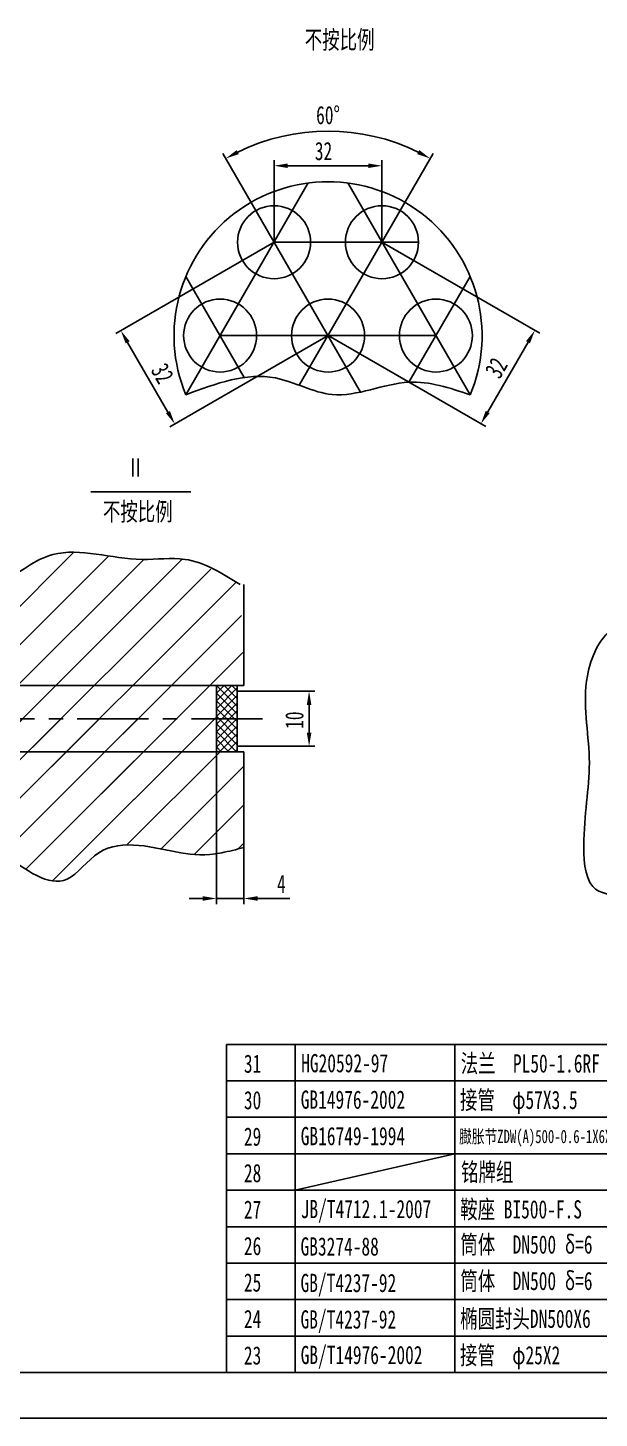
# Model space of a CAD drawing. Extents: x 12575 to 63012, y 39469 to 86293.
# Drawn here: x 15993 to 16994, y 39469 to 41909 of the extents above; entities that cross this region are included whole.
import ezdxf

# ---------------------------------------------------------------- set-up
doc = ezdxf.new("R2010")
doc.units = 0
for name, pattern in [('CENTER', [50.8, 31.75, -6.35, 6.35, -6.35]), ('CENTERX2', [4, 2.5, -0.5, 0.5, -0.5]), ('PHANTOM2', [31.75, 15.875, -3.175, 3.175, -3.175, 3.175, -3.175])]:
    doc.linetypes.add(name, pattern=pattern)
doc.layers.get('0').update_dxf_attribs({"linetype": 'CONTINUOUS'})
doc.layers.get('DEFPOINTS').update_dxf_attribs({"color": 1, "linetype": 'PHANTOM2'})
doc.layers.add('CCX', color=1, linetype='CONTINUOUS')
doc.layers.add('DD', color=1, linetype='CENTER')
doc.styles.add('HZ', font='SIMFANG.TTF', dxfattribs={"width": 0.7})
doc.styles.add('HZ123', font='SIMFANG.TTF', dxfattribs={"width": 0.7, "height": 2.5})
doc.dimstyles.new('ISO-25$0', dxfattribs={"dimscale": 8, "dimtxt": 4, "dimasz": 3, "dimexe": 1.25, "dimexo": 0, "dimgap": 1.2, "dimtad": 1, "dimdec": 0, "dimtxsty": 'HZ', "dimcen": 0, "dimclrd": 256, "dimclrt": 256, "dimazin": 3, "dimtm": 1e-09, "dimtfac": 8, "dimtdec": 0, "dimtmove": 0, "dimatfit": 3})
doc.dimstyles.new('ISO-25$2', dxfattribs={"dimscale": 8, "dimtxt": 4, "dimasz": 3, "dimexe": 1.25, "dimexo": 0, "dimgap": 1.5, "dimtad": 2, "dimtih": 1, "dimtoh": 1, "dimdec": 0, "dimtxsty": 'HZ', "dimcen": 3, "dimazin": 3, "dimtm": 1e-09, "dimtfac": 8, "dimtdec": 0, "dimtmove": 0, "dimatfit": 3})
pattern_1 = [(45, (-953.56, 590.275), (-33.67596, 33.67596), [])]

# ---------------------------------------------------------------- blocks, each defined once
blk = doc.blocks.new('*D5')
at = {"layer": 'CCX', "color": 0}
for p, q in [((16323.3, 40754.6), (15860, 40754.6)), ((16328.5, 40638.6), (15860, 40638.6))]:
    blk.add_line(p, q, dxfattribs=at)
at = {"layer": 'CCX'}
blk.add_line((15870, 40730.6), (15870, 40662.6), dxfattribs=at)
for points in [[(15866, 40730.6), (15874, 40730.6), (15870, 40754.6)], [(15866, 40662.6), (15874, 40662.6), (15870, 40638.6)]]:
    blk.add_solid(points, dxfattribs=at)
at = {"layer": 'DEFPOINTS', "color": 0}
for p in [(16323.3, 40754.6), (15870, 40638.6), (16328.5, 40638.6)]:
    blk.add_point(p, dxfattribs=at)
at = {"layer": 'CCX', "insert": (15844.4, 40696.6), "char_height": 32, "attachment_point": 5, "rotation": 90, "style": 'HZ'}
blk.add_mtext('12', dxfattribs=at)
blk = doc.blocks.new('*D4')
at = {"layer": 'CCX', "color": 0}
for p, q in [((16359.7, 40744.9), (16495.8, 40744.9)), ((16359.7, 40648.2), (16495.8, 40648.2))]:
    blk.add_line(p, q, dxfattribs=at)
at = {"layer": 'CCX'}
blk.add_line((16485.8, 40720.9), (16485.8, 40672.2), dxfattribs=at)
for points in [[(16481.8, 40720.9), (16489.8, 40720.9), (16485.8, 40744.9)], [(16481.8, 40672.2), (16489.8, 40672.2), (16485.8, 40648.2)]]:
    blk.add_solid(points, dxfattribs=at)
at = {"layer": 'DEFPOINTS', "color": 0}
for p in [(16359.7, 40744.9), (16359.7, 40648.2), (16485.8, 40648.2)]:
    blk.add_point(p, dxfattribs=at)
at = {"layer": 'CCX', "insert": (16460.2, 40694), "char_height": 32, "attachment_point": 5, "rotation": 90, "style": 'HZ'}
blk.add_mtext('10', dxfattribs=at)
blk = doc.blocks.new('*D3')
at = {"layer": 'CCX', "color": 0}
for p, q in [((16323.3, 40754.6), (16323.3, 40371.1)), ((16371.6, 40637.9), (16371.6, 40371.1))]:
    blk.add_line(p, q, dxfattribs=at)
at = {"layer": 'CCX'}
for p, q in [((16299.3, 40381.1), (16275.3, 40381.1)), ((16323.3, 40381.1), (16371.6, 40381.1)), ((16395.6, 40381.1), (16452, 40381.1))]:
    blk.add_line(p, q, dxfattribs=at)
for points in [[(16299.3, 40385.1), (16299.3, 40377.1), (16323.3, 40381.1)], [(16395.6, 40385.1), (16395.6, 40377.1), (16371.6, 40381.1)]]:
    blk.add_solid(points, dxfattribs=at)
at = {"layer": 'DEFPOINTS', "color": 0}
for p in [(16323.3, 40754.6), (16371.6, 40637.9), (16323.3, 40381.1)]:
    blk.add_point(p, dxfattribs=at)
at = {"layer": 'CCX', "insert": (16437.2, 40406.7), "char_height": 32, "attachment_point": 5, "style": 'HZ'}
blk.add_mtext('4', dxfattribs=at)
blk = doc.blocks.new('*D57')
at = {"layer": 'CCX', "color": 0}
for p, q in [((16424.4, 41532.7), (16424.4, 41676.9)), ((16613.5, 41532.7), (16613.5, 41676.9))]:
    blk.add_line(p, q, dxfattribs=at)
at = {"layer": 'CCX'}
blk.add_line((16589.5, 41666.9), (16448.4, 41666.9), dxfattribs=at)
for points in [[(16448.4, 41670.9), (16448.4, 41662.9), (16424.4, 41666.9)], [(16589.5, 41670.9), (16589.5, 41662.9), (16613.5, 41666.9)]]:
    blk.add_solid(points, dxfattribs=at)
at = {"layer": 'DEFPOINTS', "color": 0}
for p in [(16424.4, 41666.9), (16424.4, 41532.7), (16613.5, 41532.7)]:
    blk.add_point(p, dxfattribs=at)
at = {"layer": 'CCX', "insert": (16511.1, 41692.5), "char_height": 32, "attachment_point": 5, "style": 'HZ'}
blk.add_mtext('32', dxfattribs=at)
blk = doc.blocks.new('*D58')
at = {"layer": 'CCX', "color": 0}
for p, q in [((16613.5, 41532.7), (16890.2, 41373)), ((16519, 41368.9), (16795.7, 41209.1))]:
    blk.add_line(p, q, dxfattribs=at)
at = {"layer": 'CCX'}
blk.add_line((16869.6, 41357.2), (16799, 41234.9), dxfattribs=at)
for points in [[(16866.1, 41359.2), (16873, 41355.2), (16881.6, 41378)], [(16795.5, 41236.9), (16802.5, 41232.9), (16787, 41214.1)]]:
    blk.add_solid(points, dxfattribs=at)
at = {"layer": 'DEFPOINTS', "color": 0}
for p in [(16613.5, 41532.7), (16519, 41368.9), (16787, 41214.1)]:
    blk.add_point(p, dxfattribs=at)
at = {"layer": 'CCX', "insert": (16814, 41312.2), "char_height": 32, "attachment_point": 5, "rotation": 60, "style": 'HZ'}
blk.add_mtext('32', dxfattribs=at)
blk = doc.blocks.new('*D59')
at = {"layer": 'CCX', "color": 0}
for p, q in [((16424.4, 41532.7), (16147.1, 41372.6)), ((16519, 41368.9), (16241.7, 41208.8))]:
    blk.add_line(p, q, dxfattribs=at)
at = {"layer": 'CCX'}
blk.add_line((16167.7, 41356.9), (16238.3, 41234.6), dxfattribs=at)
for points in [[(16171.2, 41358.9), (16164.3, 41354.9), (16155.7, 41377.6)], [(16241.8, 41236.6), (16234.9, 41232.6), (16250.3, 41213.8)]]:
    blk.add_solid(points, dxfattribs=at)
at = {"layer": 'DEFPOINTS', "color": 0}
for p in [(16424.4, 41532.7), (16519, 41368.9), (16250.3, 41213.8)]:
    blk.add_point(p, dxfattribs=at)
at = {"layer": 'CCX', "insert": (16228.7, 41302.5), "char_height": 32, "attachment_point": 5, "rotation": 300, "style": 'HZ'}
blk.add_mtext('32', dxfattribs=at)
blk = doc.blocks.new('*D60')
at = {"layer": 'CCX', "color": 0}
for p, q in [((16384, 41602.7), (16334.6, 41688.2)), ((16653.9, 41602.7), (16703.3, 41688.2))]:
    blk.add_line(p, q, dxfattribs=at)
blk.add_arc((16519, 41368.9), 358.8, 63.8337, 116.1663, dxfattribs=at)
for points in [[(16362.6, 41687.3), (16358.9, 41694.4), (16339.6, 41679.6)], [(16679, 41694.4), (16675.3, 41687.3), (16698.3, 41679.6)]]:
    blk.add_solid(points, dxfattribs=at)
at = {"layer": 'DEFPOINTS', "color": 0}
for p in [(16581.2, 41722.2), (16384, 41602.7), (16653.9, 41602.7), (16468.6, 41281.6), (16576.2, 41269.8)]:
    blk.add_point(p, dxfattribs=at)
at = {"layer": 'CCX', "color": 0, "insert": (16519, 41755.6), "char_height": 32, "attachment_point": 5, "style": 'HZ'}
blk.add_mtext('60°', dxfattribs=at)

msp = doc.modelspace()

# ---------------------------------------------------------------- hatches: boundary and pattern name
at = {"layer": 'CCX'}
h = msp.add_hatch(dxfattribs=at)
h.set_pattern_fill('ANSI31', color=256, scale=15, style=0)
h.set_pattern_definition(pattern_1)
edge = h.paths.add_edge_path()
edge.add_spline(control_points=[(15948.9, 40931.8), (15977, 40954), (16048.3, 41010.6), (16165.5, 40966.5), (16280.6, 40987.1), (16332.4, 40945.6), (16365.1, 40931.8)], knot_values=[0, 0, 0, 0, 102.116714, 258.916269, 334.408079, 440.862527, 440.862527, 440.862527, 440.862527], degree=3, periodic=0)
edge.add_line((15948.9, 40461.4), (15948.9, 40931.8))
edge.add_line((16371.6, 40754.6), (16371.6, 40931.8))
edge.add_spline(control_points=[(15948.9, 40461.4), (15989.1, 40430.9), (16053.4, 40382.4), (16128.6, 40496.8), (16244.3, 40460.3), (16310.9, 40455.3), (16358.4, 40467), (16371.6, 40470.5)], knot_values=[0, 0, 0, 0, 121.75544, 194.168253, 337.852351, 409.6944, 438.957821, 438.957821, 438.957821, 438.957821], degree=3, periodic=0)
edge.add_line((16371.6, 40754.6), (16323.3, 40754.6))
edge.add_line((16323.3, 40754.6), (16323.3, 40638.6))
edge.add_line((16371.6, 40638.6), (16323.3, 40638.6))
h = msp.add_hatch(dxfattribs=at)
h.set_pattern_fill('ANSI37', color=256, scale=3, angle=180, style=0)
h.set_pattern_definition([(225, (71.352, 0), (6.735192, -6.735192), []), (315, (71.352, 0), (6.735192, 6.735192), [])])
h.paths.add_polyline_path([(16359.7, 40696.6), (16359.7, 40754.6), (16323.3, 40754.6), (16323.3, 40696.6)])
h.paths.add_polyline_path([(16323.3, 40696.6), (16323.3, 40638.6), (16359.7, 40638.6), (16359.7, 40696.6)])
h = msp.add_hatch(dxfattribs=at)
h.set_pattern_fill('ANSI31', color=256, scale=15, style=0)
h.set_pattern_definition(pattern_1)
edge = h.paths.add_edge_path()
edge.add_spline(control_points=[(15948.9, 40461.4), (15989.1, 40430.9), (16053.4, 40382.4), (16128.6, 40496.8), (16244.3, 40460.3), (16310.9, 40455.3), (16358.4, 40467), (16371.6, 40470.5)], knot_values=[0, 0, 0, 0, 121.75544, 194.168253, 337.852351, 409.6944, 438.957821, 438.957821, 438.957821, 438.957821], degree=3, periodic=0)
edge.add_line((16371.6, 40470.5), (16371.6, 40638.6))
edge.add_line((16371.6, 40638.6), (16323.3, 40638.6))
edge.add_line((16323.3, 40638.6), (16323.3, 40696.6))
edge.add_line((16323.3, 40696.6), (15948.9, 40696.6))
edge.add_line((15948.9, 40696.6), (15948.9, 40461.4))

# ---------------------------------------------------------------- linework, layer by layer
at = {"color": 0}
for p, q in [((16371.6, 40754.6), (16371.6, 40931.8)), ((16371.6, 40754.6), (16323.3, 40754.6)), ((16323.3, 40754.6), (16323.3, 40638.6)), ((16359.7, 40754.6), (16359.7, 40638.6)), ((16371.6, 40638.6), (16323.3, 40638.6)), ((16371.6, 40638.6), (16371.6, 40461.4)), ((16342.5, 39549.1), (17782.5, 39549.1))]:
    msp.add_line(p, q, dxfattribs=at)
for p, q in [((16340.9, 40125.1), (16340.9, 39549.1)), ((12774.5, 39549.1), (19222.5, 39549.1))]:
    msp.add_line(p, q)
for centre in [(16424.4, 41532.7), (16613.5, 41532.7), (16329.8, 41368.9), (16519, 41368.9), (16708.1, 41368.9)]:
    msp.add_circle(centre, 64)
at = {"layer": 'CCX'}
for p, q in [((16269.8, 41265), (16484.4, 41636.7)), ((16768.1, 41265), (16553.5, 41636.7)), ((16576.2, 41269.8), (16384, 41602.7)), ((16468.6, 41281.6), (16653.9, 41602.7)), ((16424.4, 41532.7), (16613.5, 41532.7)), ((16613.5, 41532.7), (16677.5, 41532.7)), ((16372.2, 41295.4), (16269.8, 41472.8)), ((16660.8, 41287), (16768.1, 41472.8)), ((16329.8, 41368.9), (16519, 41368.9)), ((16519, 41368.9), (16708.1, 41368.9)), ((16340.9, 40125.1), (17782.5, 40125.1)), ((16461.1, 39549.1), (16461.1, 40125.1)), ((16741.4, 39549.1), (16741.4, 40125.1)), ((16340.9, 40061.1), (17782.5, 40061.1)), ((16340.9, 39997.1), (17782.5, 39997.1)), ((16340.9, 39933.1), (17782.5, 39933.1)), ((16461.1, 39869.1), (16741.1, 39933.1)), ((16340.9, 39869.1), (17782.5, 39869.1)), ((16340.9, 39805.1), (17782.5, 39805.1)), ((16340.9, 39741.1), (17782.5, 39741.1)), ((16340.9, 39677.1), (17782.5, 39677.1)), ((16340.9, 39613.1), (17782.5, 39613.1)), ((12574.5, 39469.1), (19302.5, 39469.1))]:
    msp.add_line(p, q, dxfattribs=at)
at = {"layer": 'CCX', "color": 0}
msp.add_line((16103.1, 41094.6), (16278.3, 41094.6), dxfattribs=at)
at = {"layer": 'CCX'}
msp.add_arc((16519, 41368.9), 270, 337.3606, 202.6394, dxfattribs=at)
msp.add_spline([(16269.8, 41265), (16426.9, 41294.5), (16526.2, 41265.5), (16660.8, 41287), (16768.1, 41265)], degree=3, dxfattribs=at)
for points, end_tangent in [([(15948.9, 40931.8), (16036.3, 40984.5), (16192.9, 40976.2), (16268.3, 40976.2), (16365.1, 40931.8)], (0.920855, -0.389906)), ([(17432.5, 40403.9), (17262.8, 40386.5), (17115.2, 40395.9), (16983.2, 40402.2), (16967.5, 40483.7), (16977, 40627.8), (16973.8, 40772), (17017.8, 40853.4), (17146.6, 40856.6), (17247.1, 40853.4), (17379.1, 40844), (17432.5, 40835.5)], (0.999996, 0.002664))]:
    msp.add_spline(points, degree=3, dxfattribs=dict(at, end_tangent=end_tangent))
msp.add_open_spline([(15948.9, 40461.4), (15989.1, 40430.9), (16053.4, 40382.4), (16128.6, 40496.8), (16244.3, 40460.3), (16310.9, 40455.3), (16358.4, 40467), (16371.6, 40470.5)], degree=3, knots=[0, 0, 0, 0, 121.75544, 194.168253, 337.852351, 409.6944, 438.957821, 438.957821, 438.957821, 438.957821], dxfattribs=at)
at = {"layer": 'DD', "linetype": 'CENTERX2', "ltscale": 50}
msp.add_line((16404.4, 40696.6), (15926.9, 40696.6), dxfattribs=at)

# ---------------------------------------------------------------- texts
at = {"layer": 'CCX', "style": 'HZ', "width": 0.7}
for s, height, p in [('31', 32, (16371.5, 40075.2)), ('HG20592-97', 32.04, (16471.9, 40076.1)), ('法兰  PL50-1.6RF', 32, (16751.6, 40075.6)), ('30', 32, (16371.5, 40011.2)), ('GB14976-2002', 32.036, (16471.1, 40012.1)), ('接管  φ57X3.5', 32, (16750.4, 40011.6)), ('29', 32, (16371.5, 39947.2)), ('GB16749-1994', 32.036, (16471.1, 39948.1)), ('臌胀节ZDW(A)500-0.6-1X6X1Bo', 23.328, (16748.8, 39951.8)), ('铭牌组', 32, (16752.2, 39885)), ('28', 32, (16371.5, 39883.2)), ('27', 32, (16371.5, 39819.2)), ('JB/T4712.1-2007', 32.036, (16471.1, 39820.1)), ('鞍座 BI500-F.S', 32, (16750.7, 39819.6)), ('26', 32, (16371.5, 39755.2)), (' GB3274-88', 32.04, (16455.5, 39754.4)), ('筒体  DN500 δ=6', 32, (16751.1, 39757.9)), ('25', 32, (16371.5, 39691.2)), (' GB/T4237-92', 32.036, (16455.5, 39690.4)), ('筒体  DN500 δ=6', 32, (16751.1, 39693.9)), ('24', 32, (16371.5, 39627.2)), (' GB/T4237-92', 32.036, (16455.5, 39626.4)), ('椭圆封头DN500X6', 32, (16750.7, 39627.6)), ('接管  φ25X2', 32, (16750.4, 39563.6)), ('23', 32, (16371.5, 39563.2)), ('GB/T14976-2002', 32.036, (16471, 39564))]:
    msp.add_text(s, height=height, dxfattribs=at).set_placement(p)
at = {"layer": 'CCX', "color": 0, "attachment_point": 5}
for s, insert, char_height, style in [('不按比例', (16539.3, 41886.3), 32.04, 'HZ'), ('Ⅱ', (16181.4, 41137.4), 32, 'HZ123'), ('不按比例', (16185.5, 41058.3), 32, 'HZ123')]:
    msp.add_mtext(s, dxfattribs=dict(at, insert=insert, char_height=char_height, style=style))

# ---------------------------------------------------------------- dimensions: what is measured, and where the dimension line sits
at = {"layer": 'CCX'}
dim = msp.add_angular_dim_2l(base=(16581.2483, 41722.1926), line1=((16468.5796, 41281.6437), (16653.9485, 41602.7119)), line2=((16576.1691, 41269.7868), (16383.9547, 41602.7119)), dimstyle='ISO-25$2', dxfattribs=at)
dim.commit()
dim.dimension.update_dxf_attribs({"geometry": '*D60', "text_midpoint": (16518.9516, 41755.6429)})
dim = msp.add_linear_dim(base=(16424.4, 41666.9), p1=(16613.5, 41532.7), p2=(16424.4, 41532.7), text='32', dimstyle='ISO-25$0', dxfattribs=at)
dim.commit()
dim.dimension.update_dxf_attribs({"geometry": '*D57', "text_midpoint": (16511.1, 41666.9), "dimtype": 160})
for base, p1, p2, angle, text, picture, middle, dimtype in [((16250.3, 41213.8), (16424.4, 41532.7), (16519, 41368.9), 300, '32', '*D59', (16206.5, 41289.7), 161), ((16787, 41214.1), (16613.5, 41532.7), (16519, 41368.9), 240, '32', '*D58', (16836.2, 41299.4), 161), ((15870, 40638.6), (16323.3, 40754.6), (16328.5, 40638.6), 270, '12', '*D5', (15870, 40696.6), 160), ((16323.3, 40381.1), (16371.6, 40637.9), (16323.3, 40754.6), 180, '4', '*D3', (16437.2, 40381.1), 160), ((16485.8, 40648.2), (16359.7, 40744.9), (16359.7, 40648.2), 270, '10', '*D4', (16485.8, 40694), 160)]:
    dim = msp.add_linear_dim(base=base, p1=p1, p2=p2, angle=angle, text=text, dimstyle='ISO-25$0', dxfattribs=at)
    dim.commit()
    dim.dimension.update_dxf_attribs({"geometry": picture, "text_midpoint": middle, "dimtype": dimtype})

doc.saveas('drawing.dxf')
